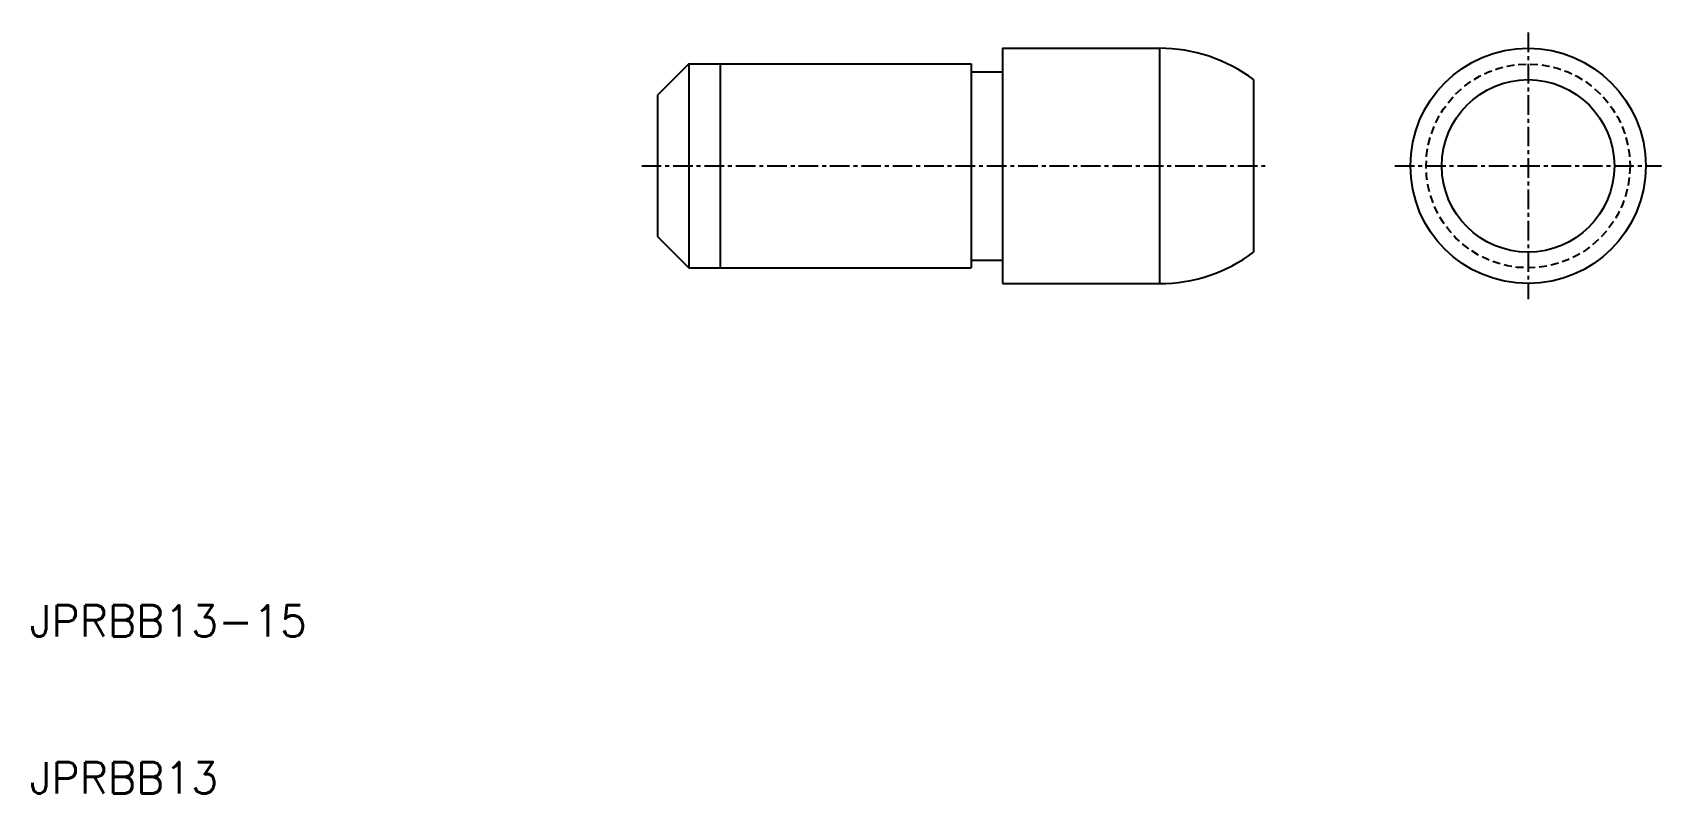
# Model space of a CAD drawing. Extents: x 10 to 114, y 10 to 58.
import ezdxf

# ---------------------------------------------------------------- set-up
doc = ezdxf.new("R2010")
doc.units = 0
doc.linetypes.add('CENTER', pattern=[2, 1.25, -0.25, 0.25, -0.25])
doc.linetypes.add('DASHED', pattern=[0.75, 0.5, -0.25])
doc.layers.get('0').update_dxf_attribs({"linetype": 'CONTINUOUS'})
doc.layers.add('CENTER', color=1, linetype='CENTER')
doc.styles.get("Standard").update_dxf_attribs({"font": 'txt.shx'})

msp = doc.modelspace()

# ---------------------------------------------------------------- linework, layer by layer
at = {"color": 7, "linetype": 'CONTINUOUS'}
for p, q in [((72, 57.5), (82, 57.5)), ((72, 57.5), (72, 42.5)), ((82, 57.5), (82, 42.5)), ((52, 56.5), (50, 54.5)), ((52, 56.5), (70, 56.5)), ((52, 56.5), (52, 43.5)), ((54, 56.5), (54, 43.5)), ((70, 56.5), (70, 43.5)), ((70, 56), (72, 56)), ((88, 55.5), (88, 44.5)), ((50, 54.5), (50, 45.5)), ((50, 45.5), (52, 43.5)), ((70, 44), (72, 44)), ((52, 43.5), (70, 43.5)), ((72, 42.5), (82, 42.5))]:
    msp.add_line(p, q, dxfattribs=at)
for radius in [7.5, 5.5]:
    msp.add_circle((105.5, 50), radius, dxfattribs=at)
at = {"color": 3, "linetype": 'DASHED'}
msp.add_circle((105.5, 50), 6.5, dxfattribs=at)
at = {"color": 7, "linetype": 'CONTINUOUS'}
for centre, start, end in [((82, 47.5), 53.1301, 90), ((82, 52.5), 270, 306.8699)]:
    msp.add_arc(centre, 10, start, end, dxfattribs=at)
at = {"layer": 'CENTER', "color": 1, "linetype": 'CENTER'}
for p, q in [((105.5, 58.5), (105.5, 41.5)), ((49, 50), (89, 50)), ((97, 50), (114, 50))]:
    msp.add_line(p, q, dxfattribs=at)

# ---------------------------------------------------------------- texts
at = {"color": 7, "linetype": 'CONTINUOUS'}
for s, p in [('JPRBB13-15', (10, 20)), ('JPRBB13', (10, 10))]:
    msp.add_text(s, height=2, dxfattribs=at).set_placement(p)

doc.saveas('drawing.dxf')
